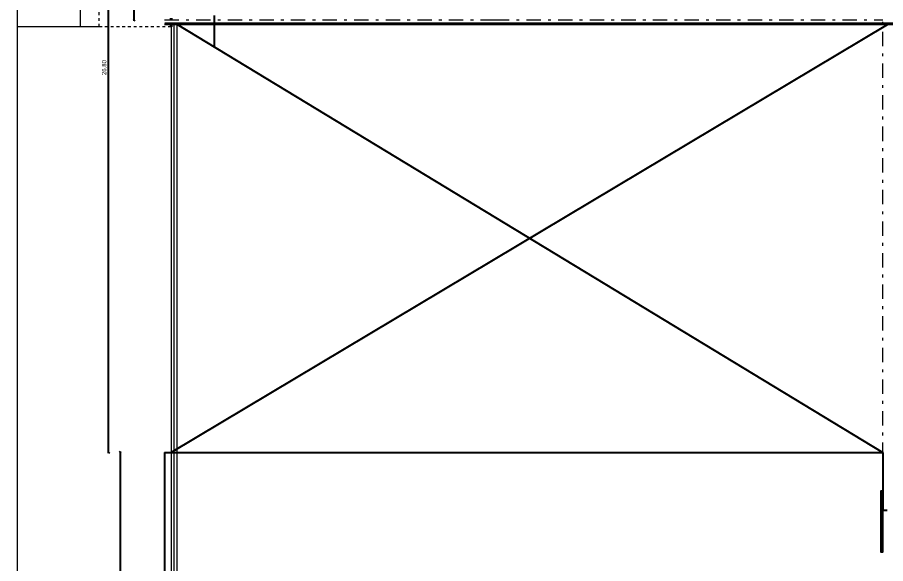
# Model space of a CAD drawing. Header units: inches. Extents: x 34.1 to 92.4, y 59.8 to 125.
# Drawn here: x 35.67 to 65.9, y 81.66 to 100.68 of the extents above; entities that cross this region are included whole.
import ezdxf

# ---------------------------------------------------------------- set-up
doc = ezdxf.new("R2010")
doc.units = ezdxf.units.IN
doc.header["$MEASUREMENT"] = 0
for name, pattern in [('CONTINUA', [0]), ('DASHDOT2', [0.5, 0.25, -0.125, 0, -0.125]), ('HIDDEN', [0.375, 0.25, -0.125])]:
    doc.linetypes.add(name, pattern=pattern)
doc.layers.add('.1', color=251, linetype='Continuous', lineweight=9)
doc.layers.add('ejes', color=82, linetype='DASHDOT2', lineweight=15)
doc.layers.add('MAMPOSTERIA', color=7, linetype='Continuous')
doc.styles.add('style1', font='arial.ttf', dxfattribs={"height": 0.15})
doc.dimstyles.new('LUCAS', dxfattribs={"dimtxt": 2.5, "dimasz": 0.06, "dimexe": 0.01, "dimexo": 0.35, "dimgap": 0.05, "dimtad": 1, "dimzin": 1, "dimtxsty": 'style1', "dimblk": 'OBLIQUE', "dimcen": 0.09, "dimdle": 0.03, "dimclrd": 256, "dimclre": 256, "dimclrt": 256, "dimazin": 0, "dimtfac": 1, "dimtmove": 0, "dimatfit": 3, "dimldrblk": 'NONE', "dimfxl": 1, "dimlwd": -1, "dimlwe": -1, "dimarcsym": 0})

# ---------------------------------------------------------------- blocks, each defined once
blk = doc.blocks.new('_Oblique')
at = {"layer": '.1', "color": 0, "linetype": 'CONTINUA', "lineweight": -2}
blk.add_line((-0.5, -0.5), (0.5, 0.5), dxfattribs=at)
blk = doc.blocks.new('*D58')
at = {"layer": 'DEFPOINTS', "color": 0, "transparency": 16777216}
for p in [(41.022, 112.589), (39.729, 100.596), (40.796, 100.596)]:
    blk.add_point(p, dxfattribs=at)
at = {"layer": 'MAMPOSTERIA', "linetype": 'ByBlock', "transparency": 16777216}
blk.add_line((39.749, 112.589), (39.719, 112.589), dxfattribs=at)
at = {"layer": 'MAMPOSTERIA', "transparency": 16777216}
for p, q in [((39.729, 112.619), (39.729, 100.566)), ((39.749, 100.596), (39.719, 100.596))]:
    blk.add_line(p, q, dxfattribs=at)
at = {"layer": 'MAMPOSTERIA', "transparency": 16777216, "xscale": 0.06, "yscale": 0.06, "zscale": 0.06}
for p, rotation in [((39.729, 112.589), 90), ((39.729, 100.596), 270)]:
    blk.add_blockref('_Oblique', p, dxfattribs=dict(at, rotation=rotation))
at = {"layer": 'MAMPOSTERIA', "transparency": 16777216, "insert": (39.589, 106.593), "char_height": 0.15, "attachment_point": 5, "rotation": 90, "style": 'style1'}
blk.add_mtext('11,99', dxfattribs=at)
blk = doc.blocks.new('_None')
blk = doc.blocks.new('*D63')
at = {"layer": 'DEFPOINTS', "color": 0, "transparency": 16777216}
for p in [(39.258, 85.536), (40.796, 85.536), (40.796, 75.536)]:
    blk.add_point(p, dxfattribs=at)
at = {"layer": 'MAMPOSTERIA', "transparency": 16777216}
for p, q in [((39.258, 75.506), (39.258, 85.566)), ((39.278, 85.536), (39.248, 85.536))]:
    blk.add_line(p, q, dxfattribs=at)
at = {"layer": 'MAMPOSTERIA', "linetype": 'ByBlock', "transparency": 16777216}
blk.add_line((39.278, 75.536), (39.248, 75.536), dxfattribs=at)
at = {"layer": 'MAMPOSTERIA', "transparency": 16777216, "xscale": 0.06, "yscale": 0.06, "zscale": 0.06}
for p, rotation in [((39.258, 85.536), 90), ((39.258, 75.536), 270)]:
    blk.add_blockref('_Oblique', p, dxfattribs=dict(at, rotation=rotation))
at = {"layer": 'MAMPOSTERIA', "transparency": 16777216, "insert": (39.118, 80.536), "char_height": 0.15, "attachment_point": 5, "rotation": 90, "style": 'style1'}
blk.add_mtext('10,00', dxfattribs=at)
blk = doc.blocks.new('*D64')
at = {"layer": 'DEFPOINTS', "color": 0, "transparency": 16777216}
for p in [(38.847, 112.336), (40.796, 112.336), (40.796, 85.536)]:
    blk.add_point(p, dxfattribs=at)
at = {"layer": 'MAMPOSTERIA', "transparency": 16777216}
for p, q in [((38.867, 112.336), (38.837, 112.336)), ((38.847, 85.506), (38.847, 112.366))]:
    blk.add_line(p, q, dxfattribs=at)
at = {"layer": 'MAMPOSTERIA', "linetype": 'ByBlock', "transparency": 16777216}
blk.add_line((38.867, 85.536), (38.837, 85.536), dxfattribs=at)
at = {"layer": 'MAMPOSTERIA', "transparency": 16777216, "xscale": 0.06, "yscale": 0.06, "zscale": 0.06}
for p, rotation in [((38.847, 112.336), 90), ((38.847, 85.536), 270)]:
    blk.add_blockref('_Oblique', p, dxfattribs=dict(at, rotation=rotation))
at = {"layer": 'MAMPOSTERIA', "transparency": 16777216, "insert": (38.707, 98.936), "char_height": 0.15, "attachment_point": 5, "rotation": 90, "style": 'style1'}
blk.add_mtext('26,80', dxfattribs=at)

msp = doc.modelspace()

# ---------------------------------------------------------------- linework, layer by layer
at = {"color": 9, "linetype": 'HIDDEN', "lineweight": 15, "ltscale": 0.03}
for p, q in [((38.522, 100.359), (38.522, 113.632)), ((41.022, 100.359), (38.522, 100.359))]:
    msp.add_line(p, q, dxfattribs=at)
at = {"color": 7, "linetype": 'CONTINUA', "lineweight": 15, "ltscale": 0.03}
msp.add_line((35.672, 72.896), (35.672, 109.159), dxfattribs=at)
at = {"color": 9, "linetype": 'CONTINUA', "lineweight": 15, "ltscale": 0.03}
for p, q in [((37.872, 100.359), (37.872, 109.159)), ((38.522, 100.359), (35.672, 100.359)), ((41.022, 100.459), (41.022, 75.536)), ((41.122, 100.459), (41.122, 75.536)), ((41.222, 100.459), (41.222, 75.536))]:
    msp.add_line(p, q, dxfattribs=at)
at = {"color": 3, "linetype": 'CONTINUA', "lineweight": 40}
for p, q in [((41.022, 100.596), (41.022, 100.659)), ((41.022, 100.359), (41.022, 100.459))]:
    msp.add_line(p, q, dxfattribs=at)
at = {"color": 3, "linetype": 'CONTINUA', "lineweight": 40, "ltscale": 0.03}
msp.add_line((66.148, 100.459), (40.802, 100.459), dxfattribs=at)
at = {"layer": 'ejes', "color": 7, "ltscale": 2}
for p, q in [((40.796, 100.596), (52.296, 100.596)), ((52.296, 100.596), (65.796, 100.596)), ((65.796, 82.078), (65.796, 100.596))]:
    msp.add_line(p, q, dxfattribs=at)
at = {"layer": 'MAMPOSTERIA'}
for p, q in [((42.526, 100.746), (42.526, 99.653)), ((40.796, 100.446), (52.296, 100.446)), ((65.946, 100.425), (41.022, 85.536)), ((41.222, 100.446), (65.796, 85.536)), ((40.796, 85.536), (65.796, 85.536)), ((40.796, 85.536), (40.796, 75.536)), ((65.796, 85.536), (65.796, 83.525)), ((65.796, 83.525), (65.946, 83.525))]:
    msp.add_line(p, q, dxfattribs=at)
msp.add_lwpolyline([(65.796, 84.186), (65.732, 84.186), (65.732, 82.078), (65.796, 82.078)], close=True, dxfattribs=at)

# ---------------------------------------------------------------- dimensions: what is measured, and where the dimension line sits
for base, p1, p2, picture, middle in [((39.729, 100.596), (41.022, 112.589), (40.796, 100.596), '*D58', (39.589, 106.593)), ((38.847, 112.336), (40.796, 85.536), (40.796, 112.336), '*D64', (38.707, 98.936)), ((39.258, 85.536), (40.796, 75.536), (40.796, 85.536), '*D63', (39.118, 80.536))]:
    dim = msp.add_linear_dim(base=base, p1=p1, p2=p2, angle=90, dimstyle='LUCAS', override={"dimfxl": 0.02, "dimfxlon": 1}, dxfattribs=at)
    dim.commit()
    dim.dimension.update_dxf_attribs({"geometry": picture, "text_midpoint": middle})

doc.saveas('drawing.dxf')
